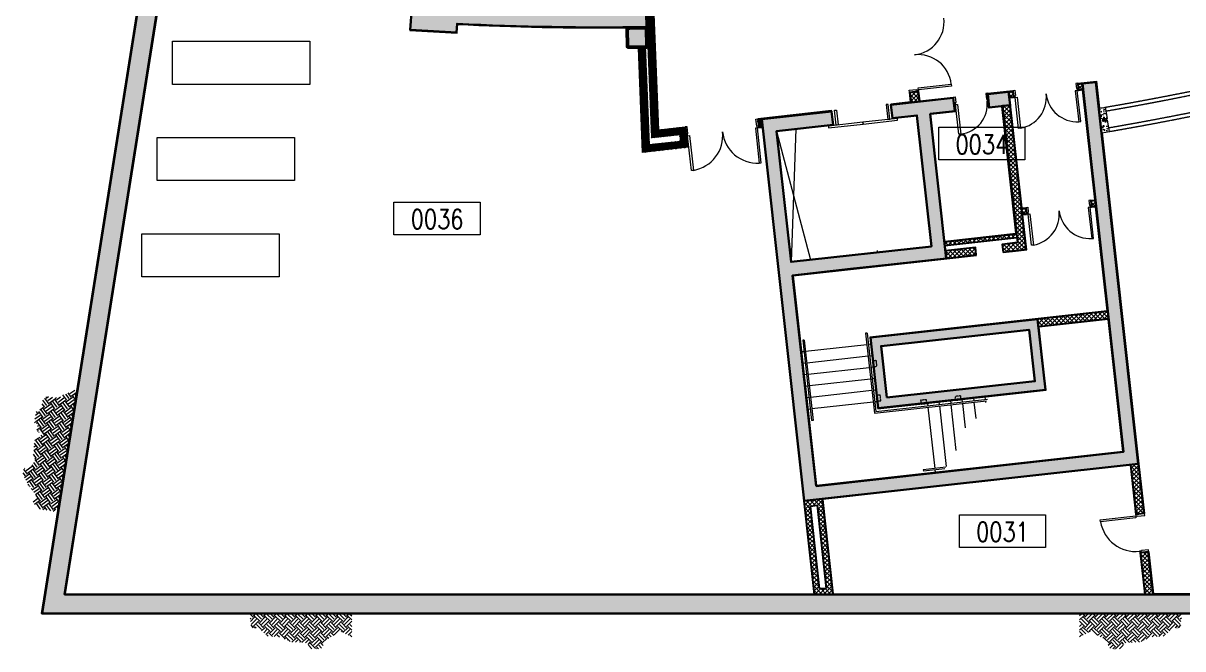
# Model space of a CAD drawing. Header units: inches. Extents: x 228171 to 360635, y 96017 to 200731.
# Drawn here: x 230752 to 260867, y 96017 to 112272 of the extents above; entities that cross this region are included whole.
import ezdxf
from ezdxf.enums import TextEntityAlignment as Align

# ---------------------------------------------------------------- set-up
doc = ezdxf.new("R2010")
doc.units = ezdxf.units.IN
doc.header["$MEASUREMENT"] = 0
doc.linetypes.add('Lower Floor$0$HIDDEN', pattern=[9.525, 6.35, -3.175])
doc.linetypes.add('Lower Floor$0$HIDDEN2', pattern=[4.7625, 3.175, -1.5875])
for name, color, linetype, lineweight in [('COLUMN - Lower Floor$0$A-G250-M-Walls-Concrete', 251, 'Continuous', 30), ('COLUMN - Lower Floor$0$A-G26-M-Columns-Concrete', 251, 'Continuous', 50), ('COLUMN - Lower Floor$0$A-G262-H-Columns', 251, 'Continuous', 9), ('Lower Floor$0$A-G23-M-Stairs-Concrete', 251, 'Continuous', 15), ('Lower Floor$0$A-G23-M-Stairs-Railings', 251, 'Continuous', 15), ('Lower Floor$0$A-G250-M-Walls-Blockwork', 251, 'Continuous', 25), ('Lower Floor$0$A-G251-H-External-Walls', 251, 'Continuous', 5), ('Lower Floor$0$A-G252-H-Internal-Walls', 251, 'Continuous', 9), ('Lower Floor$0$A-G312-M-Wall-Finish-Plaster', 7, 'Continuous', 15), ('Lower Floor$0$A-G322-M-Door', 251, 'Continuous', 15), ('Lower Floor$0$A-G52-M-Plinth', 251, 'Continuous', 9), ('Lower Floor$0$A-G541-M-Staircase-Lights-100', 251, 'Lower Floor$0$HIDDEN2', 9), ('Lower Floor$0$A-G541-M-Wall-Lights-100', 251, 'Lower Floor$0$HIDDEN2', 9), ('Lower Floor$0$A-Z036-G-Void-Symbology', 251, 'Continuous', 9), ('Lower Floor$0$Z-Z001-S-Room-Name-Identification-250', 7, 'Continuous', 25)]:
    doc.layers.add(name, color=color, linetype=linetype, lineweight=lineweight)
doc.layers.add('Z-Z020-A-Xref', color=7, linetype='Continuous')
doc.styles.add('Lower Floor$0$Tag-RomanS', font='romans.shx', dxfattribs={"width": 0.8})
pattern_1 = [(45, (189220.635, 257263.144), (-56.1266, 56.1266), []), (135, (189220.635, 257263.144), (-56.1266, -56.1266), [])]
pattern_2 = [(45, (189557.32, 254229.405), (-56.1266, 56.1266), []), (135, (189557.32, 254229.405), (-56.1266, -56.1266), [])]
pattern_3 = [(231.3822, (248041.05, 109588.32), (62.0178, -49.5397), []), (321.3822, (248041.05, 109588.32), (49.5397, 62.0178), [])]

# ---------------------------------------------------------------- blocks, each defined once
blk = doc.blocks.new('COLUMN - Lower Floor')
at = {"layer": 'COLUMN - Lower Floor$0$A-G262-H-Columns'}
h = blk.add_hatch(color=256, dxfattribs=at)
edge = h.paths.add_edge_path()
edge.add_line((56968, -120618), (57346, -130244))
edge.add_arc((56510, -70350), 59900, 261.25172, 270.79948, ccw=False)
edge.add_line((47400, -129553), (42604, -159832))
edge.add_line((42604, -159832), (77235, -159832))
edge.add_line((77235, -159832), (77235, -160332))
edge.add_line((77235, -160332), (42019, -160332))
edge.add_line((42019, -160332), (46984, -128981))
edge.add_arc((56404, -71678), 58072, 260.6648, 270.41638)
edge.add_line((56826, -129748), (56483, -121020))
edge.add_arc((56402, -71726), 49294, 260.7159, 270.0952, ccw=False)
edge.add_line((48449, -120374), (48511, -119979))
edge.add_arc((56500, -70500), 50120, 260.8285, 261.7666)
edge.add_line((49323, -120103), (49330, -120054))
edge.add_arc((56500, -70500), 50070, 261.7671, 269.6385)
edge.add_line((56184, -120569), (56184, -120619))
edge.add_line((56184, -120619), (56968, -120618))
h = blk.add_hatch(color=256, dxfattribs=at)
edge = h.paths.add_edge_path()
edge.add_line((57716, -145090), (57710, -144740))
edge.add_arc((56500, -70500), 74250, 266.23328, 270.93383, ccw=False)
edge.add_line((51622, -144590), (51584, -145163))
edge.add_arc((56500, -70500), 74825, 266.23328, 267.15617)
edge.add_line((52788, -145233), (52799, -145008))
edge.add_arc((56500, -70500), 74600, 267.15617, 270.93383)
h = blk.add_hatch(color=256, dxfattribs=at)
edge = h.paths.add_edge_path()
edge.add_line((57221, -145617), (57217, -145117))
edge.add_arc((56500, -70500), 74620, 270.55019, 270.93411)
edge.add_line((57716, -145110), (57725, -145610))
edge.add_arc((56500, -70500), 75120, 270.55019, 270.93411, ccw=False)
for points in [[(62121, -157017), (70102, -156130), (69039, -146559), (69386, -146520), (70488, -156439), (61812, -157403), (60711, -147484), (62527, -147282), (62566, -147630), (61097, -147793), (61475, -151195), (65117, -150791), (64739, -147389), (64106, -147459), (64068, -147111), (65685, -146932), (65724, -147279), (65087, -147350), (65503, -151101), (63752, -151295), (63013, -151377), (61513, -151543)], [(67120, -146772), (66580, -146832), (66619, -147180), (67159, -147120)]]:
    blk.add_hatch(color=256, dxfattribs=at).paths.add_polyline_path(points)
h = blk.add_hatch(color=256, dxfattribs=at)
h.paths.add_polyline_path([(63959, -154720), (67805, -154293), (67656, -152954), (63810, -153381)], flags=16)
h.paths.add_polyline_path([(63738, -154996), (68081, -154513), (67877, -152678), (63534, -153160)])
at = {"layer": 'COLUMN - Lower Floor$0$A-G250-M-Walls-Concrete'}
for points in [[(56968, -120618), (57346, -130244), (57346, -130244), (57346, -130244, -0.041684), (47400, -129553), (42604, -159832), (77235, -159832), (77235, -160332), (42019, -160332), (46984, -128981, 0.042575), (56826, -129748), (56483, -121020, -0.040948), (48449, -120374), (48449, -120374), (48511, -119979, 0.004093), (49323, -120103), (49330, -120054, 0.034359), (56184, -120569), (56184, -120619), (56968, -120618)], [(57716, -145090), (57710, -144740, -0.020513), (51622, -144590), (51584, -145163, 0.004027), (52788, -145233), (52799, -145008, 0.016485)]]:
    blk.add_lwpolyline(points, format="xyb", close=True, dxfattribs=at)
for points in [[(62121, -157017), (62121, -157017), (70102, -156130), (69039, -146559), (69386, -146520), (70488, -156439), (61812, -157403), (61812, -157403), (60711, -147484), (62527, -147282), (62566, -147630), (61097, -147793), (61475, -151195), (65117, -150791), (64739, -147389), (64106, -147459), (64068, -147111), (65685, -146932), (65724, -147279), (65087, -147350), (65503, -151101), (63752, -151295), (63013, -151377), (61513, -151543)], [(63738, -154996), (68081, -154513), (67877, -152678), (63534, -153160)], [(63959, -154720), (67805, -154293), (67656, -152954), (63810, -153381)]]:
    blk.add_lwpolyline(points, close=True, dxfattribs=at)
at = {"layer": 'COLUMN - Lower Floor$0$A-G250-M-Walls-Concrete', "elevation": 0}
blk.add_lwpolyline([(66580, -146832), (66619, -147180), (67159, -147120), (67120, -146772)], close=True, dxfattribs=at)
at = {"layer": 'COLUMN - Lower Floor$0$A-G26-M-Columns-Concrete'}
blk.add_lwpolyline([(57221, -145617), (57217, -145117, 0.001675), (57716, -145110), (57725, -145610, -0.001675), (57221, -145617)], format="xyb", close=True, dxfattribs=at)
blk = doc.blocks.new('Lower Floor$0$tag-roomname')
at = {"linetype": 'Continuous', "lineweight": 15}
blk.add_lwpolyline([(-4.48, 3.38), (4.48, 3.38), (4.48, 0), (-4.48, 0)], close=True, dxfattribs=at)
at = {"lineweight": 25, "ltscale": 0.01, "style": 'Lower Floor$0$Tag-RomanS', "width": 0.8}
blk.add_attdef('ROOM_NO_2', text='', height=2, dxfattribs=at).set_placement((0, 1.61), align=Align.MIDDLE_CENTER)
at = {"linetype": 'ByBlock', "lineweight": 35, "ltscale": 0.01, "style": 'Lower Floor$0$Tag-RomanS', "width": 0.8, "flags": 1}
for tag, p in [('ROOM_NAME_1', (0, -2.29)), ('ROOM_NAME_2', (0, -5.74))]:
    blk.add_attdef(tag, text='', height=2.5, dxfattribs=at).set_placement(p, align=Align.MIDDLE_CENTER)
blk = doc.blocks.new('Lower Floor$0$d1700-180')
at = {"layer": 'Lower Floor$0$A-G322-M-Door'}
for points in [[(88, 180), (88, 992), (38, 992), (38, 180)], [(1612, 180), (1612, 992), (1662, 992), (1662, 180)], [(50, 130), (38, 130), (38, 180), (0, 180), (0, 0), (50, 0)], [(1650, 130), (1662, 130), (1662, 180), (1700, 180), (1700, 0), (1650, 0)]]:
    blk.add_lwpolyline(points, close=True, dxfattribs=at)
for centre, start, end in [((35, 179), 0.0792, 86.2819), ((1665, 179), 93.7181, 179.9208)]:
    blk.add_arc(centre, 815, start, end, dxfattribs=at)
blk = doc.blocks.new('Lower Floor$0$A12-E')
at = {"ltscale": 0.02}
blk.add_lwpolyline([(75, 0), (-75, 0), (-75, -100), (75, -100)], close=True, dxfattribs=at)

msp = doc.modelspace()

# ---------------------------------------------------------------- hatches: boundary and pattern name
at = {"layer": 'Lower Floor$0$A-G251-H-External-Walls'}
h = msp.add_hatch(dxfattribs=at)
h.set_pattern_fill('EARTH', color=256, scale=30, angle=396.00001, style=0)
h.set_pattern_definition([(126, (275556.64, 162930.73), (42.1446, 266.09083), [190.5, -190.5]), (126, (275614.43, 162972.72), (42.1446, 266.09083), [190.5, -190.5]), (126, (275672.22, 163014.7), (42.1446, 266.09083), [190.5, -190.5]), (36, (275677.5, 163047.97), (266.09083, -42.1446), [190.5, -190.5]), (36, (275635.5, 163105.76), (266.09083, -42.1446), [190.5, -190.5]), (36, (275593.51, 163163.56), (266.09083, -42.1446), [190.5, -190.5])])
h.paths.add_polyline_path([(231131.8, 101843.2), (231122.1, 101844.7), (231123.7, 101854.3), (231114, 101855.9), (231105.9, 101867), (231097.7, 101878.2), (231088.1, 101879.8), (231079.9, 101890.9), (231060.6, 101894), (231062.1, 101903.7), (231052.5, 101905.2), (231055.5, 101924.5), (231047.4, 101935.7), (231087.1, 102186.6), (231154.8, 102175.9), (231166, 102184), (231169, 102203.3), (231178.7, 102201.8), (231184.8, 102240.4), (231196, 102248.5), (231207.2, 102256.7), (231216.8, 102255.1), (231228, 102263.2), (231239.2, 102271.4), (231240.7, 102281), (231251.9, 102289.1), (231261.6, 102287.6), (231269.2, 102335.9), (231259.6, 102337.4), (231261.1, 102347.1), (231251.4, 102348.6), (231253, 102358.2), (231243.3, 102359.8), (231269.3, 102523.8), (231279, 102522.3), (231280.5, 102532), (231299.8, 102528.9), (231301.3, 102538.6), (231320.7, 102535.5), (231323.7, 102554.8), (231343, 102551.7), (231344.6, 102561.4), (231363.9, 102558.3), (231375.1, 102566.5), (231395.9, 102573), (231598.8, 102540.9), (231600.4, 102550.6), (231648.7, 102542.9), (231659.9, 102551), (231679.2, 102548), (231690.4, 102556.1), (231701.6, 102564.2), (231730.5, 102559.6), (231741.7, 102567.7), (231770.7, 102563.2), (231779.9, 102621.1), (231828.2, 102613.4), (231829.7, 102623.1), (231840.9, 102631.2), (231861.8, 102637.8), (231884.2, 102654), (231903.5, 102651), (231925.9, 102667.2), (231957.9, 102681.9), (231988.4, 102687), (232020.4, 102701.7), (232033.2, 102719.5), (232054, 102726.1), (232065.2, 102734.2), (232066.7, 102743.8), (232158.3, 102732.2), (231667.2, 99631.2), (231614.7, 99639.5), (231613.1, 99629.8), (231593.8, 99632.9), (231582.6, 99624.8), (231581.1, 99615.1), (231571.4, 99616.6), (231568.4, 99597.3), (231558.7, 99598.9), (231557.2, 99589.2), (231199.7, 99645.8), (231201.2, 99655.5), (231191.6, 99657), (231183.5, 99668.2), (231173.8, 99669.7), (231165.7, 99680.9), (231157.5, 99692.1), (231138.2, 99695.1), (231130.1, 99706.3), (231131.6, 99716), (231112.3, 99719), (231113.8, 99728.7), (231094.5, 99731.8), (231096, 99741.4), (231076.7, 99744.5), (231068.6, 99755.6), (231058.9, 99757.2), (231050.8, 99768.4), (231042.6, 99779.5), (231033, 99781.1), (231024.8, 99792.3), (231015.2, 99793.8), (231016.7, 99803.4), (231007, 99805), (231016.2, 99862.9), (231025.9, 99861.3), (231027.4, 99871), (231037.1, 99869.5), (231048.3, 99877.6), (231059.4, 99885.7), (231069.1, 99884.2), (231070.6, 99893.8), (231081.8, 99902), (231093, 99910.1), (231100.7, 99958.3), (231091, 99959.9), (231094.1, 99979.2), (231085.9, 99990.4), (231077.8, 100001.5), (231079.3, 100011.2), (231069.7, 100012.7), (231072.7, 100032), (231064.6, 100043.2), (231054.9, 100044.7), (231056.4, 100054.4), (231049.8, 100075.2), (231030.5, 100078.3), (231022.4, 100089.5), (231023.9, 100099.1), (231007.7, 100121.5), (230998, 100123), (230999.5, 100132.7), (230991.4, 100143.8), (230972.1, 100146.9), (230973.6, 100156.6), (230965.5, 100167.7), (230957.3, 100178.9), (230958.9, 100188.6), (230950.7, 100199.7), (230942.6, 100210.9), (230934.5, 100222.1), (230924.8, 100223.6), (230926.3, 100233.3), (230918.2, 100244.5), (230908.5, 100246), (230900.4, 100257.2), (230901.9, 100266.8), (230892.3, 100268.4), (230884.1, 100279.6), (230877.5, 100300.4), (230879.1, 100310), (230870.9, 100321.2), (230862.8, 100332.4), (230853.1, 100333.9), (230856.2, 100353.2), (230848.1, 100364.4), (230830.3, 100377.1), (230831.8, 100386.8), (230823.7, 100398), (230815.5, 100409.1), (230807.4, 100420.3), (230799.3, 100431.5), (230800.8, 100441.2), (230792.7, 100452.3), (230784.5, 100463.5), (230786.1, 100473.2), (230777.9, 100484.4), (230769.8, 100495.5), (230772.8, 100514.8), (230764.7, 100526), (230758.1, 100546.9), (230761.2, 100566.2), (230751.5, 100567.7), (230772.9, 100702.8), (230782.6, 100701.3), (230784.1, 100710.9), (230793.8, 100709.4), (230814.6, 100716), (230816.1, 100725.7), (230835.5, 100722.6), (230837, 100732.3), (230846.6, 100730.7), (230848.2, 100740.4), (230857.8, 100738.8), (230869, 100747), (230870.6, 100756.6), (230889.9, 100753.6), (230891.4, 100763.2), (230920.4, 100758.6), (230921.9, 100768.3), (230960.6, 100762.1), (230963.6, 100781.5), (230973.3, 100779.9), (230974.8, 100789.6), (230984.5, 100788), (230987.5, 100807.3), (230997.2, 100805.8), (231001.8, 100834.8), (231011.4, 100833.2), (231013, 100842.9), (231024.2, 100851), (231025.7, 100860.7), (231036.9, 100868.8), (231046.5, 100867.3), (231057.2, 100934.8), (231050.6, 100955.7), (231052.2, 100965.3), (231045.6, 100986.1), (231039, 101007), (231040.5, 101016.6), (231032.4, 101027.8), (231024.2, 101039), (231014.6, 101040.5), (231032.9, 101156.3), (231024.8, 101167.5), (231030.9, 101206.1), (231022.8, 101217.3), (231064, 101477.9), (231083.4, 101474.9), (231094.5, 101483), (231096.1, 101492.6), (231115.4, 101489.6), (231126.6, 101497.7), (231137.8, 101505.8), (231158.6, 101512.4), (231168.3, 101510.9), (231179.5, 101519), (231189.1, 101517.5), (231190.7, 101527.1), (231201.9, 101535.2), (231211.5, 101533.7), (231219.2, 101582), (231209.5, 101583.5), (231212.6, 101602.8), (231202.9, 101604.3), (231194.8, 101615.5), (231196.3, 101625.2), (231177, 101628.2), (231178.5, 101637.9), (231159.2, 101640.9), (231160.7, 101650.6), (231152.6, 101661.8), (231123.6, 101666.4), (231125.1, 101676), (231115.5, 101677.5), (231117, 101687.2), (231108.9, 101698.4)])
h = msp.add_hatch(dxfattribs=at)
h.set_pattern_fill('EARTH', color=256, scale=30, angle=225, style=0)
h.set_pattern_definition([(225, (317581.64, 27598.01), (-6e-14, -269.4077), [190.5, -190.5]), (225, (317632.16, 27547.5), (-6e-14, -269.4077), [190.5, -190.5]), (225, (317682.67, 27496.98), (-6e-14, -269.4077), [190.5, -190.5]), (315, (317682.67, 27463.3), (269.4077, -6e-14), [190.5, -190.5]), (315, (317632.16, 27412.8), (269.4077, -6e-14), [190.5, -190.5]), (315, (317581.64, 27362.28), (269.4077, -6e-14), [190.5, -190.5])])
h.paths.add_polyline_path([(236670.7, 96558.3), (236844.8, 96558.3), (236922.2, 96500.4), (237096.2, 96345.8), (237405.7, 96326.5), (237734.5, 96191.2), (238121.3, 96171.9), (238198.6, 96017.3), (238488.7, 96017.3), (238643.5, 96268.5), (239010.9, 96461.7), (239281.7, 96326.5), (239284.5, 96325.8), (239284.5, 96931), (236630.8, 96931)])
h = msp.add_hatch(dxfattribs=at)
h.set_pattern_fill('EARTH', color=256, scale=30, angle=225, style=0)
h.set_pattern_definition([(315, (179890.54, 27598.01), (6e-14, -269.4077), [190.5, -190.5]), (315, (179840.03, 27547.5), (6e-14, -269.4077), [190.5, -190.5]), (315, (179789.52, 27496.98), (6e-14, -269.4077), [190.5, -190.5]), (225, (179789.52, 27463.3), (-269.4077, -6e-14), [190.5, -190.5]), (225, (179840.03, 27412.8), (-269.4077, -6e-14), [190.5, -190.5]), (225, (179890.54, 27362.28), (-269.4077, -6e-14), [190.5, -190.5])])
h.paths.add_polyline_path([(260801.4, 96558.3), (260627.4, 96558.3), (260550, 96500.4), (260376, 96345.8), (260066.5, 96326.5), (259737.7, 96191.2), (259350.9, 96171.9), (259273.5, 96017.3), (258983.4, 96017.3), (258828.7, 96268.5), (258461.2, 96461.7), (258190.5, 96326.5), (258187.7, 96325.8), (258187.7, 96931), (260841.4, 96931)])
at = {"layer": 'Lower Floor$0$A-G252-H-Internal-Walls', "lineweight": 50}
h = msp.add_hatch(dxfattribs=at)
h.set_pattern_fill('ANSI37', color=256, scale=25, style=0)
h.set_pattern_definition(pattern_3)
h.paths.add_polyline_path([(246970.4, 112273.6, 0.000503), (247120.3, 112276.3), (246954.2, 116416.9), (246733.5, 116408.6), (246739.4, 116258.7), (246810.2, 116261.4)])
h.paths.add_polyline_path([(247019, 111065.3), (247168.9, 111065.3), (247120.3, 112276.3, -0.000503), (246970.4, 112273.6)])
h = msp.add_hatch(dxfattribs=at)
h.set_pattern_fill('ANSI37', color=256, scale=25, style=0)
h.set_pattern_definition(pattern_3)
h.paths.add_polyline_path([(246768.3, 111065.3), (246918.5, 111065.3), (246895.4, 111652.3, -0.0004994), (246745.4, 111650.1)])
h.paths.add_polyline_path([(246852.2, 108931.5), (247026.5, 108951), (247020.6, 109101.3), (246995.7, 109098.5), (246918.5, 111065.3), (246768.3, 111065.3)])
h = msp.add_hatch(dxfattribs=at)
h.set_pattern_fill('ANSI37', color=256, scale=25, style=0)
h.set_pattern_definition(pattern_3)
h.paths.add_polyline_path([(247168.9, 111065.3), (247019, 111065.3), (247089.4, 109311.9), (247811.3, 109392), (247833.5, 109192.3), (247020.6, 109101.3), (247026.5, 108951), (247999.1, 109059.8), (247943.8, 109558.3), (247232.5, 109478.8)])
at = {"layer": 'Lower Floor$0$A-G252-H-Internal-Walls'}
h = msp.add_hatch(dxfattribs=at)
h.set_pattern_fill('ANSI37', color=256, scale=25, style=0)
h.set_pattern_definition(pattern_1)
h.paths.add_polyline_path([(258161.5, 110541.8), (258275.8, 110554.5), (258259.3, 110703.5), (258145, 110690.9)])
h = msp.add_hatch(dxfattribs=at)
h.set_pattern_fill('ANSI37', color=256, scale=25, style=0)
h.set_pattern_definition(pattern_1)
h.paths.add_polyline_path([(253986.6, 110501.8), (253787.8, 110479.5), (253787.8, 110479.5), (253817.1, 110210.6), (254015.9, 110232.6)])
h = msp.add_hatch(dxfattribs=at)
h.set_pattern_fill('ANSI37', color=256, scale=25, style=0)
h.set_pattern_definition(pattern_1)
h.paths.add_polyline_path([(256455.4, 110503.3), (256341.1, 110490.7), (256357.6, 110341.6), (256471.9, 110354.3)])
h = msp.add_hatch(dxfattribs=at)
h.set_pattern_fill('ANSI37', color=256, scale=25, style=0)
h.set_pattern_definition(pattern_1)
h.paths.add_polyline_path([(256199.1, 106326.8), (256597.4, 106371.1), (256597.4, 106371.1), (256796.2, 106393.2), (256379.7, 110143.1), (256180.9, 110121), (256575.3, 106570.1), (256177, 106525.8)])
h = msp.add_hatch(dxfattribs=at)
h.set_pattern_fill('AR-CONC', color=256, scale=1.25, style=0)
h.set_pattern_definition([(50, (189220.63, 257263.14), (227.73084, -19.92386), [23.8125, -261.9375]), (355, (189220.63, 257263.14), (-44.05353, 238.8208), [19.05, -209.55]), (100.451, (189239.61, 257261.48), (183.67813, 218.89586), [20.2375, -222.6125]), (46.1842, (189220.63, 257326.64), (338.8488, -52.5529), [35.71875, -392.90625]), (96.6356, (189248.87, 257322.26), (296.7553, 309.28194), [30.35625, -333.91875]), (351.184, (189220.63, 257326.64), (296.75576, 309.2814), [28.575, -314.325]), (21, (189252.38, 257310.77), (189.5186, -127.8319), [23.8125, -261.9375]), (326, (189252.38, 257310.77), (77.25254, 230.23496), [19.05, -209.55]), (71.4514, (189268.18, 257300.12), (266.7706, 102.40357), [20.2375, -222.6125]), (37.5, (189220.635, 257263.144), (3.860754, 105.6938), [0, -207.01, 0, -212.725, 0, -210.34375]), (7.5, (189220.63, 257263.14), (83.52458, 125.22572), [0, -121.285, 0, -202.2475, 0, -80.16875]), (327.5, (189149.83, 257263.14), (169.488244, -7.16093), [0, -79.375, 0, -247.65, 0, -328.6125]), (317.5, (189118.08, 257263.14), (185.16148, 31.78311), [0, -103.1875, 0, -164.465, 0, -233.3625])])
h.paths.add_polyline_path([(258832, 110065.4, -0.0004725), (258685.1, 110040.3), (258751.5, 109442.9, 0.0005812), (258933.5, 109474), (258888.9, 109733.5, -0.050382), (258885.3, 109732.5), (258800.3, 109717.9), (258787.6, 109791.8), (258872.6, 109806.4, -0.050382), (258876.4, 109806.7)])
at = {"layer": 'Lower Floor$0$A-G252-H-Internal-Walls', "lineweight": 50}
h = msp.add_hatch(dxfattribs=at)
h.set_pattern_fill('ANSI37', color=256, scale=25, style=0)
h.set_pattern_definition([(51.346, (249929.46, 109797.81), (-61.986, 49.58), []), (141.346, (249929.46, 109797.81), (-49.58, -61.986), [])])
h.paths.add_polyline_path([(249832.1, 109768.4), (249931.5, 109779.4), (249953.6, 109580.6), (249854.2, 109569.5)])
at = {"layer": 'Lower Floor$0$A-G252-H-Internal-Walls'}
h = msp.add_hatch(dxfattribs=at)
h.set_pattern_fill('ANSI37', color=256, scale=25, style=0)
h.set_pattern_definition(pattern_2)
h.paths.add_polyline_path([(258612.5, 107520.7), (258596.3, 107669.8), (258481.7, 107657.1), (258498.2, 107508)])
h = msp.add_hatch(dxfattribs=at)
h.set_pattern_fill('ANSI37', color=256, scale=25, style=0)
h.set_pattern_definition(pattern_2)
h.paths.add_polyline_path([(256792.1, 107469.6), (256677.7, 107456.9), (256694.3, 107307.8), (256808.6, 107320.5)])
h = msp.add_hatch(dxfattribs=at)
h.set_pattern_fill('ANSI37', color=256, scale=25, style=0)
h.set_pattern_definition(pattern_1)
h.paths.add_polyline_path([(256560.7, 106701.7), (256549.7, 106801.1), (254675.9, 106595.5), (254686.9, 106496.2)])
h = msp.add_hatch(dxfattribs=at)
h.set_pattern_fill('ANSI37', color=256, scale=25, style=0)
h.set_pattern_definition(pattern_1)
h.paths.add_polyline_path([(255481.3, 106448.3), (254701.9, 106361.3), (254724, 106162.5), (255503.4, 106249.4)])
h = msp.add_hatch(dxfattribs=at)
h.set_pattern_fill('ANSI37', color=256, scale=25, style=0)
h.set_pattern_definition([(45, (189232.56, 257264.47), (-56.1266, 56.1266), []), (135, (189232.56, 257264.47), (-56.1266, -56.1266), [])])
h.paths.add_polyline_path([(258928.4, 104788.8), (257109.5, 104586.8), (257131.6, 104388), (258950.4, 104590)])
h = msp.add_hatch(dxfattribs=at)
h.set_pattern_fill('ANSI37', color=256, scale=25, style=0)
h.set_pattern_definition(pattern_1)
h.paths.add_polyline_path([(259708.2, 100823.6), (259509.4, 100801.5), (259652.9, 99509.5), (259851.7, 99531.6)])
h = msp.add_hatch(dxfattribs=at)
h.set_pattern_fill('ANSI37', color=256, scale=25, style=0)
h.set_pattern_definition(pattern_1)
h.paths.add_polyline_path([(251499.2, 99911.8), (251032.2, 99859.9), (251301.8, 97431), (251776.7, 97431)])
h.paths.add_polyline_path([(251609, 97581), (251436, 97581), (251197.9, 99727.4), (251367.1, 99746.2)], flags=16)
h = msp.add_hatch(dxfattribs=at)
h.set_pattern_fill('ANSI37', color=256, scale=25, style=0)
h.set_pattern_definition(pattern_1)
h.paths.add_polyline_path([(259962, 98537.7), (259763.2, 98515.6), (259883.6, 97431), (260084.8, 97431)])

# ---------------------------------------------------------------- linework, layer by layer
at = {"layer": 'Lower Floor$0$A-G23-M-Stairs-Concrete'}
for p, q in [((252659.4, 103917.9), (251069.2, 103741.2)), ((252758.6, 103928.9), (252699.2, 103922.3)), ((251029.4, 103736.8), (250969.6, 103730.2)), ((252692.5, 103619.7), (251102.3, 103443.1)), ((252791.7, 103630.7), (252732.3, 103624.1)), ((251062.5, 103438.6), (251002.7, 103432)), ((252725.6, 103321.5), (251135.4, 103144.9)), ((252824.8, 103332.6), (252765.3, 103325.9)), ((251095.6, 103140.5), (251035.8, 103133.8)), ((252758.7, 103023.4), (251168.4, 102846.7)), ((252857.9, 103034.4), (252798.4, 103027.8)), ((251128.7, 102842.3), (251068.9, 102835.7)), ((252791.7, 102725.2), (251201.5, 102548.5)), ((252891.1, 102736.2), (252831.5, 102729.6)), ((251161.8, 102544.1), (251102.1, 102537.5)), ((252824.8, 102427), (251234.6, 102250.4)), ((252924.2, 102438.1), (252864.6, 102431.4)), ((254237, 102394.2), (254243.7, 102334.6)), ((254535.2, 102427.3), (254541.8, 102367.7)), ((254833.4, 102460.4), (254840, 102400.8)), ((255131.5, 102493.6), (255138.2, 102433.9)), ((255142.6, 102394.2), (255213.5, 101755.4)), ((255429.7, 102526.7), (255436.3, 102467.1)), ((255440.7, 102427.3), (255487.7, 102004.4)), ((255727.9, 102559.8), (255734.5, 102500.2)), ((255738.9, 102460.4), (255743.3, 102421.1)), ((251194.8, 102246), (251135.2, 102239.3)), ((254248.1, 102294.8), (254424.7, 100704.6)), ((254546.2, 102327.9), (254721.1, 100754.1)), ((254844.4, 102361.1), (254976.6, 101170.9)), ((254429.1, 100664.8), (254435.8, 100605.2))]:
    msp.add_line(p, q, dxfattribs=at)
at = {"layer": 'Lower Floor$0$A-G23-M-Stairs-Railings'}
for p, q in [((252666.1, 104220.5), (252626.3, 104216)), ((252626.3, 104216), (252856.6, 102140.3)), ((252666.1, 104220.5), (252892, 102184.4)), ((251036.1, 104039.4), (250996.4, 104035)), ((250996.4, 104035), (251227.9, 101947.8)), ((251036.1, 104039.4), (251267.7, 101952.2)), ((252856.6, 102140.3), (255769.5, 102463.8)), ((252892, 102184.4), (255796, 102507)), ((251267.7, 101952.2), (251227.9, 101947.8)), ((254710.1, 100736.3, 0), (254126.6, 100671.5, 0)), ((254126.6, 100671.5), (254131, 100631.7)), ((254683.6, 100693.1, 0), (254131, 100631.7, 0))]:
    msp.add_line(p, q, dxfattribs=at)
at = {"layer": 'Lower Floor$0$A-G250-M-Walls-Blockwork'}
for p, q in [((247089.4, 109311.9), (246810.2, 116261.4)), ((246954.2, 116416.9), (247232.5, 109478.8)), ((246745.4, 111650.1), (246895.4, 111652.3)), ((246852.2, 108931.5), (246745.4, 111650.1)), ((246895.4, 111652.3), (246995.7, 109098.5)), ((258145, 110690.9, 0), (258259.3, 110703.5, 0)), ((258145, 110690.9, 0), (258161.5, 110541.8, 0)), ((258161.5, 110541.8, 0), (258275.8, 110554.5, 0)), ((258259.2, 110704.1), (258275.8, 110554.5, 0)), ((253787.7, 110480.6, 0), (253986.4, 110502.9, 0)), ((253817.1, 110210.6, 0), (253787.7, 110480.6, 0)), ((254015.9, 110232.6, 0), (253817.1, 110210.6, 0)), ((253986.4, 110502.9, 0), (254015.9, 110232.6, 0)), ((256341.1, 110490.7, 0), (256455.4, 110503.3, 0)), ((256341.1, 110490.7, 0), (256357.6, 110341.6, 0)), ((256357.6, 110341.6, 0), (256471.9, 110354.3, 0)), ((256455.4, 110503.3, 0), (256471.9, 110354.3, 0)), ((247089.4, 109311.9), (247811.2, 109392.6)), ((247232.5, 109478.8), (247943.8, 109558.4)), ((247811.2, 109392.6), (247833.5, 109192.2)), ((247943.8, 109558.4), (247999.1, 109059.8)), ((247993.4, 109563.9), (247993.4, 109563.9)), ((247999.1, 109059.8), (246852.2, 108931.5)), ((247833.5, 109192.3), (246995.7, 109098.5)), ((258481.7, 107657.1, 0), (258596.3, 107669.8, 0)), ((258481.7, 107657.1, 0), (258498.2, 107508, 0)), ((258498.2, 107508, 0), (258612.8, 107520.8, 0)), ((258596.3, 107669.8, 0), (258612.8, 107520.8)), ((256678, 107456.9, 0), (256792.1, 107469.6, 0)), ((256694.6, 107307.9, 0), (256808.6, 107320.5, 0)), ((256792.1, 107469.6, 0), (256808.6, 107320.5, 0)), ((254675.9, 106595.5, 0), (256549.7, 106801.1, 0)), ((254686.9, 106496.2, 0), (256560.7, 106701.7, 0)), ((258916.4, 104787.5), (257097.6, 104585.4)), ((258938.5, 104588.7), (257119.7, 104386.7)), ((259708.9, 100823.7), (259510.1, 100801.6)), ((259510.1, 100801.6), (259653.7, 99508.6)), ((259708.9, 100823.7), (259756.9, 100391.2)), ((259708.9, 100823.7), (259852.5, 99530.7)), ((251499.2, 99911.8), (251032.2, 99859.9)), ((251301.8, 97431), (251032.2, 99859.9)), ((251197.9, 99727.4), (251367.1, 99746.2)), ((251436, 97581), (251197.9, 99727.4)), ((251367.1, 99746.2), (251609, 97581)), ((251499.2, 99911.8), (251776.7, 97431)), ((259852.5, 99530.7), (259653.7, 99508.6)), ((259962.9, 98536.8), (259764.1, 98514.7)), ((259764.1, 98514.7), (259884.5, 97431)), ((259962.9, 98536.8), (260085.7, 97431)), ((251436, 97581), (251609, 97581)), ((251301.8, 97431), (251776.7, 97431)), ((260085.7, 97431), (259884.5, 97431))]:
    msp.add_line(p, q, dxfattribs=at)
at = {"layer": 'Lower Floor$0$A-G250-M-Walls-Blockwork', "elevation": 0}
msp.add_lwpolyline([(256199.1, 106326.8), (256597.4, 106371.1), (256597.4, 106371.1), (256796.2, 106393.2), (256379.7, 110143.1), (256180.9, 110121), (256575.3, 106570.1), (256177, 106525.8), (256199.1, 106326.8)], close=True, dxfattribs=at)
msp.add_lwpolyline([(255503.4, 106249.4), (255481.3, 106448.3), (254701.9, 106361.3), (254724, 106162.5), (255503.4, 106249.4)], dxfattribs=at)
at = {"layer": 'Lower Floor$0$A-G312-M-Wall-Finish-Plaster'}
for p, q in [((236217.5, 128265), (231254.7, 96931)), ((246969.2, 116417.5), (247246.9, 109495.5)), ((234310.1, 113025.8), (231842.5, 97446)), ((240828.9, 112689.5), (240789.1, 112085.7)), ((240789.1, 112085.7), (242022.5, 112014.4)), ((242022.5, 112014.4), (242033.7, 112239.3)), ((246427.1, 111631.4), (246422.1, 112151.4)), ((246730.9, 111635.3), (246427.1, 111631.4)), ((246837.8, 108914.8), (246730.9, 111635.3)), ((258142.7, 110711.2, 0), (258624.7, 110764.8, 0)), ((258145, 110690.9, 0), (258142.7, 110711.2, 0)), ((258163.2, 110526.9, 0), (258161.5, 110541.8, 0)), ((258163.2, 110526.9, 0), (258262.6, 110537.9, 0)), ((258579.7, 107683.1, 0), (258262.6, 110537.9, 0)), ((258624.7, 110764.8, 0), (258702.6, 110063.5)), ((253795.1, 110227.7, 0), (253286.2, 110171.1, 0)), ((253787.7, 110480.6, 0), (253767.8, 110478.4, 0)), ((253795.1, 110227.7, 0), (253767.8, 110478.4, 0)), ((253986.4, 110502.9, 0), (254006.3, 110505.1, 0)), ((254006.3, 110505.1, 0), (254033.7, 110254.2, 0)), ((254033.7, 110254.2, 0), (254903.8, 110351, 0)), ((254905.5, 110336.1, 0), (254903.8, 110351, 0)), ((255798.3, 110450.5, 0), (256453.2, 110523.3, 0)), ((255800.5, 110430.8, 0), (255798.3, 110450.5, 0)), ((255820.9, 110246.9, 0), (255806, 110245.2, 0)), ((255825.9, 110066.5, 0), (255806, 110245.2, 0)), ((255817.1, 110281.6, 0), (255817.1, 110281.6, 0)), ((256374.2, 110328.3, 0), (256473.6, 110339.3, 0)), ((256691.3, 107473.5, 0), (256374.2, 110328.3, 0)), ((256455.4, 110503.3, 0), (256453.2, 110523.3, 0)), ((256473.6, 110339.3, 0), (256471.9, 110354.3, 0)), ((251745.7, 109999.8, 0), (249830.1, 109786.8, 0)), ((251747.8, 109981), (251745.7, 109999.8, 0)), ((253288.4, 110151.9), (253286.2, 110171.1, 0)), ((254961.2, 109970.5), (254324, 109899.7)), ((254940.8, 110153.9, 0), (254925.9, 110152.2, 0)), ((254961.2, 109970.5), (254940.8, 110153.9, 0)), ((256167.6, 110104.5, 0), (255825.9, 110066.5, 0)), ((256533.1, 106814.4, 0), (256167.6, 110104.5, 0)), ((258848.3, 110088.5), (258899.2, 109792)), ((249855.9, 109554.6, 0), (249830.1, 109786.8, 0)), ((254689.2, 106612.1, 0), (254324, 109899.7)), ((258905.5, 109755), (258956.6, 109457.7)), ((247246.4, 109499.4, 0), (247941.7, 109577.2, 0)), ((247943.8, 109558.3), (247941.7, 109577.2, 0)), ((247982.1, 109346.3), (247967.5, 109344.6)), ((247982.1, 109346.3), (248015.6, 109046.6)), ((249855.9, 109554.6), (249940.3, 109564, 0)), ((249940.3, 109564, 0), (251285, 97446)), ((258773.4, 109426.4), (259728.8, 100825.9)), ((248015.6, 109046.6), (246837.8, 108914.8)), ((258480, 107672, 0), (258579.7, 107683.1, 0)), ((258481.7, 107657.1, 0), (258480, 107672, 0)), ((256691.3, 107473.5, 0), (256790.4, 107484.5, 0)), ((256710.9, 107294.6, 0), (256810.3, 107305.6, 0)), ((256812.8, 106380, 0), (256711.2, 107294.6, 0)), ((256792.1, 107469.6, 0), (256790.4, 107484.5, 0)), ((256810.3, 107305.6, 0), (256808.6, 107320.5, 0)), ((258499.9, 107493.1, 0), (258498.2, 107508, 0)), ((258499.9, 107493.1, 0), (258599.3, 107504.2, 0)), ((258899.9, 104800.7, 0), (258599.5, 107504.4, 0)), ((254689.2, 106612.1, 0), (256533.1, 106814.4, 0)), ((256200.7, 106311.9, 0), (256199.1, 106326.8, 0)), ((256200.7, 106311.9, 0), (256596.1, 106355.9, 0)), ((256596.1, 106355.9, 0), (256812.8, 106380, 0)), ((250750, 105706.5, 0), (254740.6, 106149.3)), ((254740.5, 106149.4, 0), (255505, 106234.5, 0)), ((254740.5, 106149.4, 0), (254740.6, 106149.3)), ((255505, 106234.4, 0), (255503.3, 106249.4, 0)), ((250750.6, 105706.6), (251354.5, 100262.9)), ((258899.9, 104800.7, 0), (252738, 104116.3)), ((258925.3, 104572.1, 0), (257136.3, 104373.4)), ((259305.8, 101146.2, 0), (258925.3, 104572.1, 0)), ((257318.1, 102736.4, 0), (257136.3, 104373.4, 0)), ((252738, 104116.3), (252945, 102250.7)), ((252945, 102250.7), (257318.1, 102736.4)), ((259305.8, 101146.2, 0), (251354.7, 100263)), ((259496.8, 100785.1), (251515.8, 99898.5)), ((259496.8, 100785.1), (259638.8, 99506.9)), ((259728.8, 100825.9), (259872.4, 99532.9)), ((251515.8, 99898.5), (251790.1, 97446)), ((259653, 99508.5), (259638.8, 99506.9)), ((259852.5, 99530.7), (259867.4, 99532.3)), ((259764.1, 98514.7), (259749.2, 98513)), ((259749.2, 98513), (259867.9, 97444.4)), ((259962.9, 98536.8), (259982.8, 98539)), ((259982.8, 98539), (260104.2, 97446)), ((231842.5, 97446), (251285, 97446)), ((251790.1, 97446), (259867.9, 97444.4)), ((276125.7, 97446), (260104.2, 97446)), ((276565.7, 96931), (231254.7, 96931))]:
    msp.add_line(p, q, dxfattribs=at)
for centre, radius, start, end in [((245720.6, 186763.1), 74615, 267.167687, 270.538673), ((245455.7, 187750.2), 78808, 279.676863, 279.784301), ((258880.7, 109788.8), 18.8, 9.74044, 103.56299), ((258887.1, 109751.8), 18.8, 275.91788, 9.74044), ((245455.7, 187750.2), 79448, 279.649939, 279.783948)]:
    msp.add_arc(centre, radius, start, end, dxfattribs=at)
at = {"layer": 'Lower Floor$0$A-G322-M-Door'}
for p, q in [((258792.5, 109792.7), (258877.5, 109807.3)), ((258805.2, 109718.8), (258792.5, 109792.7)), ((258797.2, 109789.4), (258878.2, 109803.3)), ((258808.5, 109723.4), (258797.2, 109789.4)), ((258890.2, 109733.3), (258805.2, 109718.8)), ((258889.6, 109737.3), (258808.5, 109723.4)), ((258867.9, 109781.4), (258864.5, 109779.4)), ((258872.6, 109754.5), (258868.6, 109755.2)), ((259794.7, 98556.3), (259745, 98550.8)), ((259793.4, 98568.3), (259794.7, 98556.3))]:
    msp.add_line(p, q, dxfattribs=at)
at = {"layer": 'Lower Floor$0$A-G322-M-Door', "elevation": 0}
for points in [[(253951.1, 110549.2), (253952.4, 110537.3), (254002.1, 110542.9), (254006.3, 110505.1), (253767.8, 110478.4), (253762.2, 110528.1)], [(253996.5, 110592.6), (254853.1, 110688.7), (254858.7, 110639), (254002.1, 110542.9)], [(256517.7, 110394.6), (256505.8, 110393.2), (256511.3, 110343.5), (256473.6, 110339.3), (256453.2, 110523.3), (256502.8, 110528.8)], [(258108, 110571), (258119.9, 110572.4), (258125.4, 110522.7), (258163.2, 110526.9), (258142.7, 110711.2), (258093, 110705.7)], [(254970.1, 110207.4), (254958.2, 110206.1), (254963.7, 110156.4), (254925.9, 110152.2), (254903.8, 110351), (254953.5, 110356.5)], [(255765.2, 110295.7), (255777.1, 110297), (255782.7, 110247.3), (255820.4, 110251.5), (255798.3, 110450.5), (255748.6, 110444.9)], [(256561, 110349.1), (256650.6, 109542), (256600.9, 109536.5), (256511.3, 110343.5)], [(258075.7, 110517.2), (258165.3, 109710.1), (258215, 109715.6), (258125.4, 110522.7)], [(255013.4, 110161.9), (255098.7, 109392.6), (255049, 109387.1), (254963.7, 110156.4)]]:
    msp.add_lwpolyline(points, close=True, dxfattribs=at)
at = {"layer": 'Lower Floor$0$A-G322-M-Door', "ltscale": 0.02, "elevation": 0}
for points in [[(251820.1, 110008.1), (251869.8, 110013.6), (251912.8, 109626.8), (251863.1, 109621.3)], [(253211.5, 110162.8), (253161.8, 110157.3), (253204.8, 109770.3), (253254.5, 109775.9)], [(252564.3, 109648.9), (252558.8, 109698.6), (251664.3, 109599.2), (251669.8, 109549.5)], [(253458.8, 109748.3), (253453.3, 109798), (252558.8, 109698.6), (252564.3, 109648.9)]]:
    msp.add_lwpolyline(points, close=True, dxfattribs=at)
at = {"layer": 'Lower Floor$0$A-G322-M-Door'}
for points in [[(249800.6, 109598.8), (249780.4, 109781.1), (249830.1, 109786.6), (249855.8, 109554.6), (249818.1, 109550.4), (249812.6, 109600.1), (249800.6, 109598.8)], [(248011.7, 109399.8), (247991.4, 109582.2), (247941.7, 109576.7), (247967.5, 109344.6), (248005.2, 109348.8), (247999.7, 109398.5), (248011.7, 109399.8)], [(259692.6, 99474.7), (259693.9, 99462.8), (259877.9, 99483.2), (259872.4, 99532.9), (259638.8, 99506.9), (259643, 99469.2), (259692.6, 99474.7)], [(259745, 98550.9), (259749.2, 98513), (259982.8, 98539), (259977.3, 98588.7), (259793.4, 98568.3)]]:
    msp.add_lwpolyline(points, dxfattribs=at)
for points in [[(248054.9, 109354.3), (248155.7, 108448), (248106, 108442.5), (248005.2, 109348.8)], [(249768.4, 109544.5), (249868.8, 108638.1), (249918.5, 108643.6), (249818.1, 109550)], [(258730.2, 99317.5), (258724.7, 99367.2), (259643, 99469.2), (259648.5, 99419.5)]]:
    msp.add_lwpolyline(points, close=True, dxfattribs=at)
msp.add_circle((258834.6, 109761.8), 12.5, dxfattribs=at)
for centre, radius, start, end in [((253804.3, 112305.5), 861.7, 276.39658, 6.35264), ((253996.5, 110592.6, 0), 862, 6.4053, 96.4053), ((255013.4, 110161.9, 0), 774, 276.33263, 6.33285), ((256508.4, 110344.3, 0), 814.8, 280.05096, 6.2536), ((258128.1, 110524.1, 0), 814.8, 186.41204, 272.61469), ((258880.7, 109788.8), 18.8, 209.89975, 99.74021), ((258880.7, 109788.8), 14.8, 209.89975, 99.74068), ((258887.1, 109751.8), 18.8, 279.74044, 169.58112), ((258887.1, 109751.8), 14.8, 279.74044, 169.58112), ((248005, 109347.8), 912.3, 279.5043, 6.3941), ((249818.5, 109549), 912.3, 186.26994, 273.15974), ((259643.4, 99471.4), 926, 189.56352, 276.29932)]:
    msp.add_arc(centre, radius, start, end, dxfattribs=at)
at = {"layer": 'Lower Floor$0$A-G322-M-Door', "linetype": 'Lower Floor$0$HIDDEN', "ltscale": 0.05}
for radius, start, end in [(78808, 279.780666, 284.335731), (78908, 279.780612, 284.335919), (79348, 279.784003, 284.336741), (79448, 279.783948, 284.336927)]:
    msp.add_arc((245455.7, 187750.2), radius, start, end, dxfattribs=at)
at = {"layer": 'Lower Floor$0$A-G52-M-Plinth'}
for points in [[(234627.4, 111802.5), (238192.4, 111802.5), (238192.4, 110682.5), (234627.4, 110682.5)], [(234231.4, 109302.5), (237796.4, 109302.5), (237796.4, 108182.5), (234231.4, 108182.5)], [(233835.5, 106802.5), (237400.5, 106802.5), (237400.5, 105682.5), (233835.5, 105682.5)]]:
    msp.add_lwpolyline(points, close=True, dxfattribs=at)
at = {"layer": 'Lower Floor$0$A-G541-M-Wall-Lights-100', "ltscale": 0.1}
for points in [[(252928.8, 106365.8), (252934.3, 106316), (252889, 106310.9)], [(252928.8, 106365.8), (252934.3, 106316), (252979.6, 106321)]]:
    msp.add_lwpolyline(points, dxfattribs=at)
at = {"layer": 'Lower Floor$0$A-Z036-G-Void-Symbology', "ltscale": 0.25}
for p, q in [((250314.6, 109469.8), (251194.4, 106123.1)), ((250817.3, 109525.6), (250694.9, 106067.6, 0))]:
    msp.add_line(p, q, dxfattribs=at)

# ---------------------------------------------------------------- block references
at = {"layer": 'Lower Floor$0$A-G322-M-Door', "rotation": 186.332822764385}
msp.add_blockref('Lower Floor$0$d1700-180', (258480, 107672, 0), dxfattribs=at)
at = {"layer": 'Lower Floor$0$A-G541-M-Staircase-Lights-100'}
for p, rotation in [((252816.4, 103420.9), 96.42679386445381), ((252915.9, 102526.4), 96.42679386445381), ((254143.3, 102383.6), 186.4267938644538), ((255037.7, 102483), 186.4267938644538)]:
    msp.add_blockref('Lower Floor$0$A12-E', p, dxfattribs=dict(at, rotation=rotation))
at = {"layer": 'Lower Floor$0$Z-Z001-S-Room-Name-Identification-250', "xscale": 250, "yscale": 250, "zscale": 250}
for p, values in [((255648.1, 108721.5), {'ROOM_NO_2': '0034'}), ((241501.1, 106776.4), {'ROOM_NO_2': '0036'}), ((256184.4, 98651.4), {'ROOM_NO_2': '0031'})]:
    msp.add_blockref('Lower Floor$0$tag-roomname', p, dxfattribs=at).add_auto_attribs(values)
at = {"layer": 'Z-Z020-A-Xref'}
msp.add_blockref('COLUMN - Lower Floor', (189220.6, 257263.1), dxfattribs=at)

doc.saveas('drawing.dxf')
